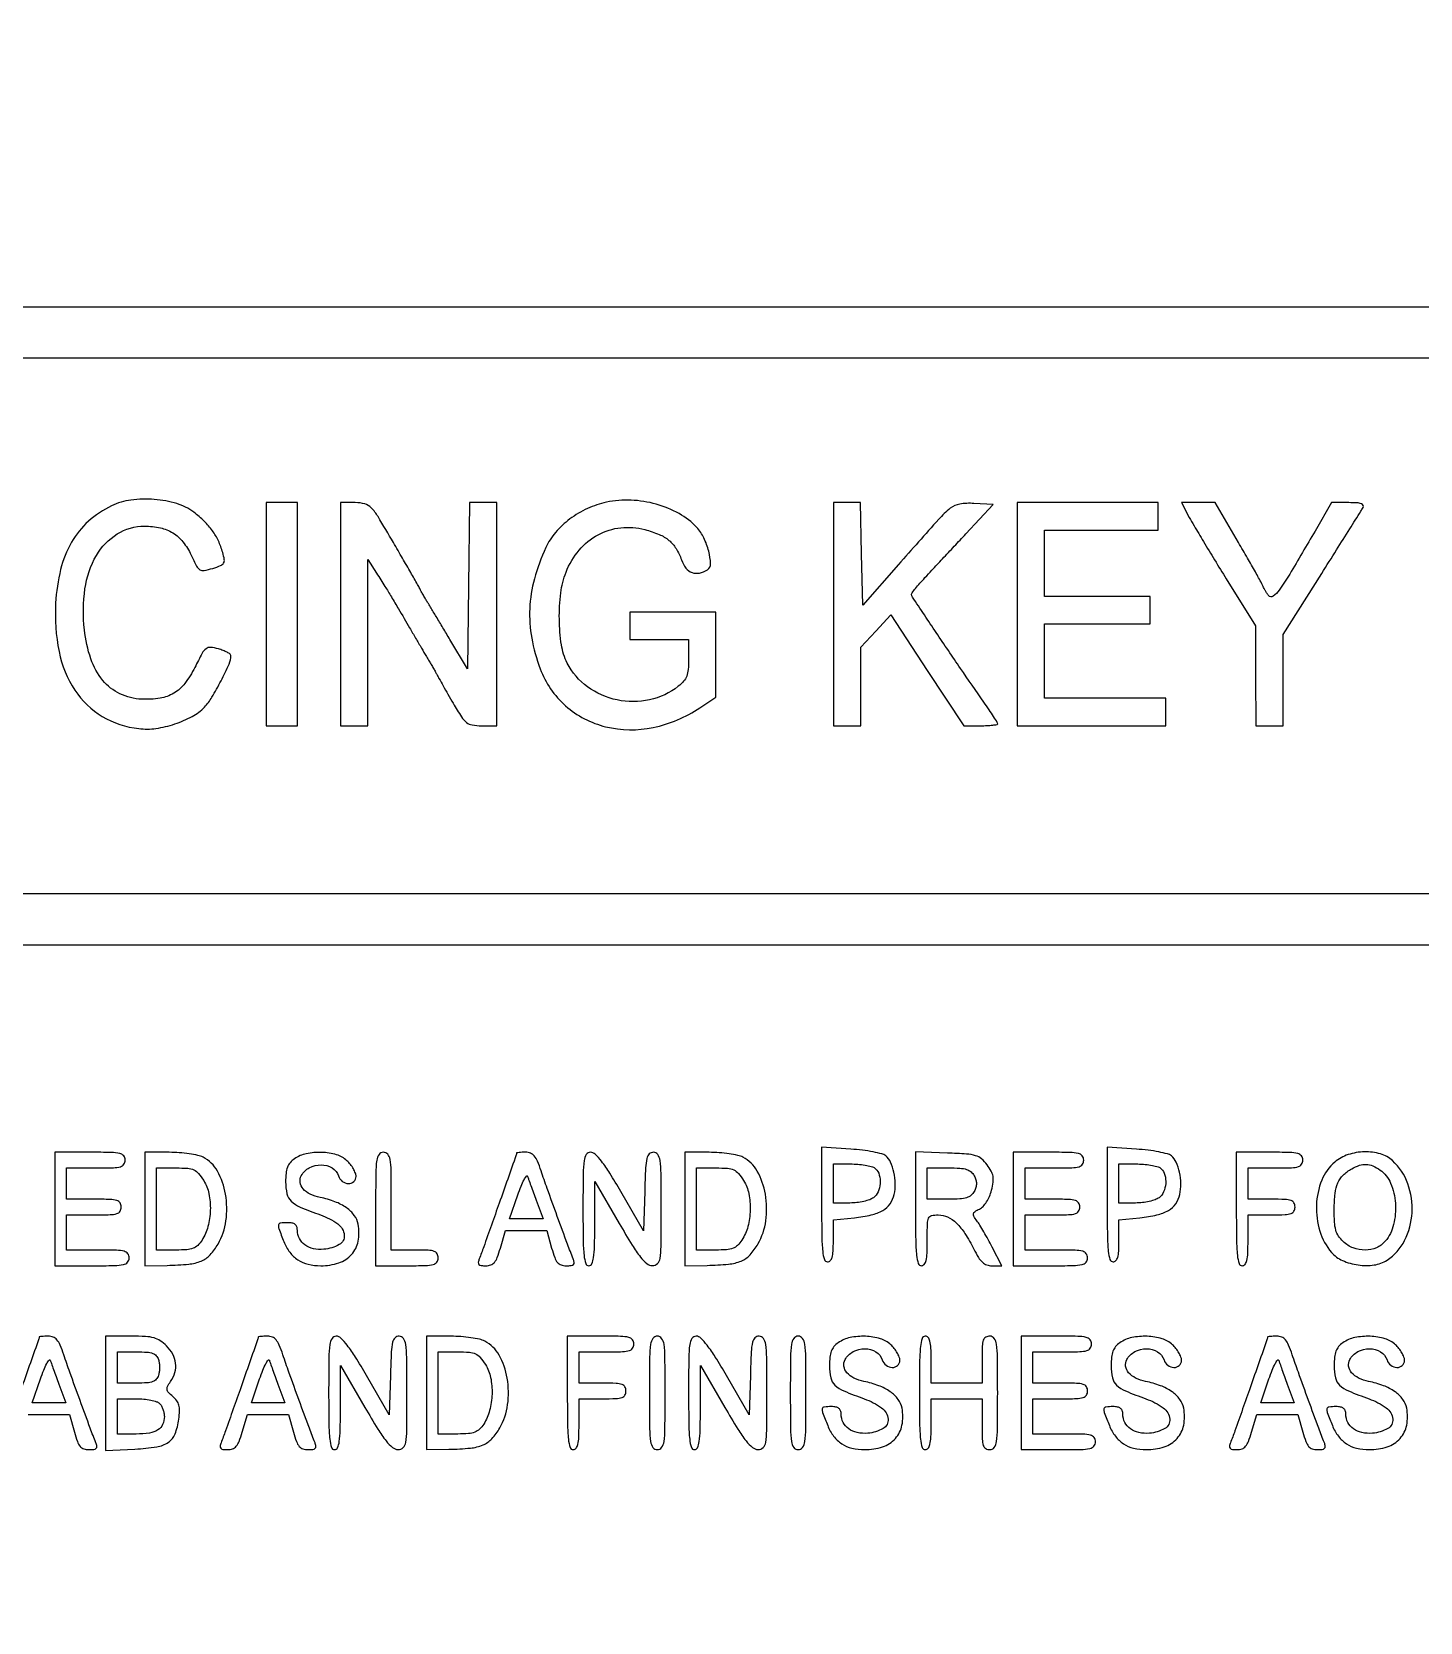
# Model space of a CAD drawing. Extents: x 0 to 1066, y 0 to 761.
# Drawn here: x 864.96 to 894.98, y 529.25 to 563.63 of the extents above; entities that cross this region are included whole.
import ezdxf

# ---------------------------------------------------------------- set-up
doc = ezdxf.new("R2010")
doc.units = 0
doc.header["$MEASUREMENT"] = 0

msp = doc.modelspace()

# ---------------------------------------------------------------- linework, layer by layer
for points in [[(183.390323, 95.266879, 0.000001), (192.989143, 95.254457, 0.000118)], [(864.884476, 533.7414), (865.329443, 533.7414), (865.774411, 533.7414), (865.881, 533.3607, 0.017944), (865.946385, 533.15579, 0.087286), (866.006612, 533.050331, 0.141822), (866.083834, 532.997952, 0.078722), (866.197146, 532.98, 0.029308), (866.302292, 532.986168, 0.166988), (866.352022, 533.010076, 0.236769), (866.366864, 533.053866, 0.061225), (866.34709, 533.12805, -0.006965), (866.224801, 533.444406, -0.001209), (866.003545, 534.04584, -0.001323), (865.783817, 534.652587, -0.005089), (865.652052, 535.03155, 0.017403), (865.573281, 535.2413, 0.074917), (865.504522, 535.355075, 0.125362), (865.424816, 535.412972, 0.094981), (865.318249, 535.4334, 0.00999), (865.242084, 535.431878, 0.016528), (865.177952, 535.427187, 0.010464), (865.126848, 535.420662, 0.371455), (865.119595, 535.41225, -0.084799), (865.113091, 535.374234, -0.000052), (864.74712, 534.335462, -0.000388)]]:
    msp.add_lwpolyline(points, format="xyb")
for points in [[(409.06215, 749.15415), (40.8618, 749.132981), (40.8618, 380.65769), (40.8618, 12.1824), (501.2973, 12.1824), (961.7328, 12.1824), (961.7328, 380.646631), (961.7328, 749.110861), (961.41555, 749.1633, 0.040886), (961.153339, 749.184871, 0.000002), (934.190609, 749.194398, 0.000089), (904.448031, 749.199508, 0.000054), (869.1804, 749.195529, -0.000029), (813.61687, 749.186499, -0.000004), (696.10453, 749.175037, -0.000004), (556.774728, 749.163736, -0.000004)], [(866.6847, 553.384208, 0.072991), (866.186078, 553.051207, 0.078806), (865.81922, 552.59659, 0.070879), (865.584429, 552.009028, 0.045622), (865.476467, 551.282202, 0.062976), (865.5495, 550.233148, 0.097775), (865.893519, 549.396762, 0.112734), (866.485156, 548.833173, 0.106491), (867.275112, 548.567507, 0.063694), (867.644959, 548.573046, 0.043963), (868.053213, 548.668662, 0.044642), (868.428215, 548.830382, 0.078338), (868.695999, 549.035111, 0.055927), (868.856279, 549.245964, 0.016453), (869.053278, 549.602048, 0.013801), (869.226015, 549.964418, 0.104686), (869.265, 550.148576, 0.244599), (869.249444, 550.178472, 0.031248), (869.185624, 550.217492, 0.030813), (869.098303, 550.256979, 0.020947), (868.994783, 550.291421, 0.044131), (868.824679, 550.324328, 0.194925), (868.7286, 550.296478, 0.102311), (868.645026, 550.197201, 0.008101), (868.485324, 549.890153, -0.046738), (868.270147, 549.544502, -0.095702), (868.033127, 549.332497, -0.096989), (867.736404, 549.225679, -0.048957), (867.337848, 549.204, -0.100783), (866.86704, 549.321403, -0.10917), (866.49497, 549.611809, -0.092087), (866.236642, 550.077001, -0.053315), (866.098649, 550.7037, -0.061909), (866.110615, 551.592812, -0.097503), (866.358285, 552.312337, -0.122509), (866.807828, 552.776215, -0.14023), (867.399904, 552.9456, -0.054226), (867.740428, 552.90856, -0.084906), (868.012741, 552.797865, -0.086338), (868.229692, 552.604588, -0.057912), (868.405166, 552.321631, 0.011525), (868.525439, 552.080368, 0.1339), (868.596823, 552.004006, 0.187705), (868.687115, 551.987411, 0.02712), (868.872257, 552.033417, 0.019799), (869.04433, 552.093778, 0.158162), (869.108319, 552.146666, 0.184589), (869.123865, 552.222844, 0.028893), (869.089559, 552.37516, 0.039496), (868.995062, 552.627552, 0.046788), (868.866199, 552.847129, 0.044138), (868.69206, 553.048733, 0.029644), (868.461225, 553.247493, 0.091547), (868.096592, 553.432264, 0.052455), (867.609991, 553.521625, 0.051781), (867.105276, 553.508164, 0.0784)], [(871.6338, 551.0421), (871.6338, 548.631), (871.9299, 548.631), (872.226, 548.631), (872.226, 550.427239), (872.226, 552.223477), (872.41635, 551.926797, -0.002201), (872.596453, 551.643351, -0.004363), (872.73632, 551.416707, -0.00349), (872.89069, 551.157543, -0.000951), (873.130897, 550.746, 0.000636), (873.260832, 550.523062, 0.000705), (873.386992, 550.307931, 0.000652), (873.495167, 550.12461, 0.003648), (873.553963, 550.0269, -0.004309), (873.598477, 549.952702, -0.003147), (873.64669, 549.869554, -0.00318), (873.691386, 549.790172, -0.007012), (873.724283, 549.728855, 0.00826), (873.765603, 549.652298, 0.001154), (873.854063, 549.495534, 0.001319), (873.959713, 549.310452, 0.001119), (874.072259, 549.115505, 0.011012), (874.251859, 548.82114, 0.083284), (874.36078, 548.700898, 0.12813), (874.48332, 548.647099, 0.039728), (874.685609, 548.631), (875.0178, 548.631), (875.0178, 551.0421), (875.0178, 553.4532), (874.723382, 553.4532), (874.428965, 553.4532), (874.406132, 551.657032), (874.3833, 549.860864), (874.00348, 550.493782, 0.000182), (873.85049, 550.748509, 0.000213), (873.704899, 550.990483, 0.000188), (873.581554, 551.195113, 0.001283), (873.520397, 551.2959, -0.004688), (873.475976, 551.370245, -0.003396), (873.42784, 551.453846, -0.00343), (873.383206, 551.533874, -0.007476), (873.350317, 551.595989, 0.011381), (873.303387, 551.682974, 0.000679), (873.155472, 551.941983, 0.001021), (872.978251, 552.249875, 0.000753), (872.780845, 552.590039, 0.004165), (872.447941, 553.150905, 0.054732), (872.301356, 553.342393, 0.135985), (872.162047, 553.425478, 0.066966), (871.955995, 553.4532), (871.6338, 553.4532)], [(877.3866, 553.46263, 0.05575), (876.975567, 553.326389, 0.052815), (876.596651, 553.100809, 0.054599), (876.285307, 552.809829, 0.070204), (876.074124, 552.4803, 0.040947), (875.829604, 551.806043, 0.055105), (875.72881, 551.164989, 0.056166), (875.771208, 550.527014, 0.044893), (875.953986, 549.86219, 0.122697), (876.504493, 549.061297, 0.121669), (877.368037, 548.609223, 0.112665), (878.39809, 548.593001, 0.09427), (879.408738, 549.016275), (879.7554, 549.245684), (879.7554, 550.165042), (879.7554, 551.0844), (878.8248, 551.0844), (877.8942, 551.0844), (877.8942, 550.7883), (877.8942, 550.4922), (878.5287, 550.4922), (879.1632, 550.4922), (879.1632, 550.07534, -0.020107), (879.154018, 549.847095, -0.069916), (879.121877, 549.70338, -0.089399), (879.056281, 549.593438, -0.047036), (878.940656, 549.483427, -0.113278), (878.319427, 549.190265, -0.105826), (877.616085, 549.187127, -0.106782), (876.978054, 549.471413, -0.117317), (876.539819, 549.986131, -0.080556), (876.41358, 550.378899, -0.03413), (876.368134, 550.932015, -0.034131), (876.399158, 551.500808, -0.062684), (876.512824, 551.949838, -0.081724), (876.795548, 552.425562, -0.094244), (877.204178, 552.758417, -0.09714), (877.695847, 552.911561, -0.09267), (878.217685, 552.871547, -0.033577), (878.526731, 552.766219, -0.07436), (878.739276, 552.637641, -0.08281), (878.890954, 552.462265, -0.050253), (879.009903, 552.214376, 0.077732), (879.106144, 552.039096, 0.13975), (879.237128, 551.942422, 0.14532), (879.395568, 551.931394, 0.086692), (879.571576, 552.004171, 0.268252), (879.638304, 552.131846, 0.051222), (879.59898, 552.401305, 0.04994), (879.493193, 552.69377, 0.075935), (879.34124, 552.916622, 0.078069), (878.958395, 553.216798, 0.059253), (878.46442, 553.42029, 0.057435), (877.919565, 553.506906, 0.06298)], [(882.2934, 551.0421), (882.2934, 548.631), (882.5895, 548.631), (882.8856, 548.631), (882.8856, 549.480276), (882.8856, 550.329552), (883.210208, 550.677549), (883.534816, 551.025546), (884.324272, 549.828273), (885.113728, 548.631), (885.480164, 548.631, 0.011057), (885.620656, 548.634107, 0.018261), (885.738959, 548.64368, 0.012623), (885.832137, 548.65705, 0.365891), (885.8466, 548.674168, 0.139779), (885.838291, 548.703308, 0.003065), (885.7592, 548.829, 0.006744), (885.663088, 548.975293, 0.004476), (885.549068, 549.140637, -0.002985), (885.042985, 549.869861, -0.002558), (884.518721, 550.643455, -0.000357), (884.003814, 551.412862, -0.148338), (883.9854, 551.473564, -0.164711), (883.995741, 551.504104, -0.006382), (884.070328, 551.599076, -0.010785), (884.163736, 551.709956, -0.007339), (884.274515, 551.832179, -0.000213), (884.424989, 551.993241, -0.000065), (884.653263, 552.237304, -0.000065), (884.909163, 552.510763, -0.000071), (885.157878, 552.7764), (885.752127, 553.4109), (885.334119, 553.436469, 0.053825), (885.026249, 553.422158, 0.13245), (884.821001, 553.331147, 0.040168), (884.571646, 553.093661, 0.001461), (883.700495, 552.113444), (882.9279, 551.238988), (882.904294, 552.346094), (882.880689, 553.4532), (882.587044, 553.4532), (882.2934, 553.4532)], [(889.990497, 553.13595, 0.009861), (890.093199, 552.954231, 0.001691), (890.29619, 552.613677, 0.001842), (890.537396, 552.215437, 0.001643), (890.790838, 551.8035), (891.420044, 550.7883), (891.425122, 549.70965), (891.4302, 548.631), (891.7263, 548.631), (892.0224, 548.631), (892.0224, 549.615614), (892.0224, 550.600229), (892.853759, 551.920964, 0.000234), (893.176824, 552.434734, 0.000348), (893.459099, 552.884798, 0.000148), (893.700313, 553.270241, 0.007269), (893.747052, 553.34745, 0.24163), (893.749715, 553.395261, 0.208495), (893.71225, 553.429549, 0.069017), (893.615525, 553.448377, 0.01361), (893.43838, 553.4532), (893.067775, 553.4532), (892.709788, 552.83985, -0.00177), (892.161331, 551.907757, -0.021683), (891.935298, 551.56182, -0.081115), (891.802577, 551.428725, -0.401251), (891.70736, 551.441972, -0.018473), (891.672341, 551.489756, -0.014222), (891.637609, 551.544294, -0.014444), (891.608037, 551.597195, -0.032963), (891.589609, 551.639025, 0.039685), (891.561292, 551.701035, 0.001133), (891.418995, 551.955448, 0.002293), (891.249401, 552.253846, 0.001575), (891.054445, 552.590775), (890.551789, 553.4532), (890.185575, 553.4532), (889.819361, 553.4532)], [(882.0396, 538.278626, 0.003177), (882.043921, 537.598644, 0.022367), (882.062918, 537.268254, 0.048715), (882.09878, 537.090902, 0.329705), (882.1665, 537.0408, 0.208378), (882.226843, 537.06709, 0.11961), (882.266331, 537.137527, 0.055661), (882.287706, 537.268599, 0.012613), (882.2934, 537.494264), (882.2934, 537.947728), (882.74835, 537.994683, 0.029754), (883.114121, 538.054588, 0.076952), (883.362188, 538.152357, 0.106873), (883.520228, 538.297232, 0.100256), (883.608812, 538.49772, 0.058942), (883.631783, 538.730286, 0.048856), (883.60274, 538.977541, 0.051542), (883.531441, 539.194471, 0.114883), (883.426997, 539.332057, 0.111025), (883.343535, 539.374619, 0.015594), (883.153566, 539.41695, 0.017167), (882.921929, 539.452844, 0.01383), (882.671035, 539.475928), (882.0396, 539.516451)], [(888.2154, 538.278626, 0.003177), (888.219721, 537.598644, 0.022367), (888.238718, 537.268254, 0.048715), (888.27458, 537.090902, 0.329705), (888.3423, 537.0408, 0.208378), (888.402643, 537.06709, 0.11961), (888.442131, 537.137527, 0.055661), (888.463506, 537.268599, 0.012613), (888.4692, 537.494264), (888.4692, 537.947728), (888.92415, 537.994683, 0.029754), (889.289921, 538.054588, 0.076952), (889.537988, 538.152357, 0.106873), (889.696028, 538.297232, 0.100256), (889.784612, 538.49772, 0.058942), (889.807583, 538.730286, 0.048856), (889.77854, 538.977541, 0.051542), (889.707241, 539.194471, 0.114883), (889.602797, 539.332057, 0.111025), (889.519335, 539.374619, 0.015594), (889.329366, 539.41695, 0.017167), (889.097729, 539.452844, 0.01383), (888.846835, 539.475928), (888.2154, 539.516451)], [(865.458, 538.1829), (865.458, 536.9562), (866.2617, 536.9562, 0.004147), (866.752409, 536.96027, 0.047763), (866.943788, 536.981803, 0.16431), (867.031194, 537.033393, 0.179874), (867.0654, 537.1254, 0.157888), (867.03586, 537.216616, 0.176663), (866.95965, 537.268163, 0.055952), (866.794778, 537.290253, 0.005351), (866.3886, 537.2946), (865.7118, 537.2946), (865.7118, 537.6753), (865.7118, 538.056), (866.304, 538.056, 0.006583), (866.653892, 538.060607, 0.063075), (866.801025, 538.083193, 0.183695), (866.86987, 538.134626, 0.142406), (866.8962, 538.2252, 0.142406), (866.86987, 538.315774, 0.183695), (866.801025, 538.367207, 0.063075), (866.653892, 538.389793, 0.006583), (866.304, 538.3944), (865.7118, 538.3944), (865.7118, 538.7328), (865.7118, 539.0712), (866.3463, 539.0712, 0.005909), (866.724326, 539.075667, 0.059311), (866.880338, 539.09799, 0.180365), (866.952856, 539.149488, 0.150217), (866.9808, 539.2404, 0.17273), (866.948127, 539.332157, 0.168559), (866.864475, 539.38375, 0.050222), (866.681922, 539.405449, 0.004487), (866.2194, 539.4096), (865.458, 539.4096)], [(867.4038, 538.1829), (867.4038, 536.9562), (867.89025, 536.964633, 0.018847), (868.35322, 536.990133, 0.076273), (868.626629, 537.058481, 0.107083), (868.817818, 537.192269, 0.057946), (868.988022, 537.425164, 0.09461), (869.159013, 537.929818, 0.077415), (869.149601, 538.500431, 0.083451), (868.973967, 539.000865, 0.148656), (868.663784, 539.302603, 0.065462), (868.55144, 539.343066, 0.01784), (868.365459, 539.376774, 0.017725), (868.149831, 539.400191, 0.017594), (867.93255, 539.408353), (867.4038, 539.4096)], [(870.63975, 539.267944, 0.064007), (870.546952, 539.183732, 0.085808), (870.489151, 539.086165, 0.066535), (870.458634, 538.956274, 0.024477), (870.4494, 538.767758, 0.055339), (870.478037, 538.509812, 0.149321), (870.568273, 538.351324, 0.090969), (870.762044, 538.225662, 0.013145), (871.203497, 538.055657, -0.070637), (871.577995, 537.859569, -0.215768), (871.717751, 537.616824, -0.299828), (871.609996, 537.412464, -0.104684), (871.276204, 537.31127, -0.073735), (871.049738, 537.325205, -0.104161), (870.865447, 537.406673, -0.119079), (870.746123, 537.545512, -0.118782), (870.7032, 537.723643, 0.082235), (870.690746, 537.798852, 0.147435), (870.654633, 537.849334, 0.119852), (870.590424, 537.877894, 0.045016), (870.4917, 537.8868, 0.028442), (870.337293, 537.87801, 0.327023), (870.295192, 537.839113, 0.139119), (870.301829, 537.759942, 0.005125), (870.411689, 537.477001, 0.065244), (870.540477, 537.247252, 0.088006), (870.713842, 537.084438, 0.085852), (870.93614, 536.988565, 0.059042), (871.209273, 536.9562, 0.079385), (871.598477, 537.018386, 0.130563), (871.876288, 537.199024, 0.137881), (872.018428, 537.485502, 0.093265), (872.018628, 537.852247, 0.114024), (871.935095, 538.043128, 0.079467), (871.76607, 538.207886, 0.063948), (871.516722, 538.3397, 0.038754), (871.195566, 538.432434, -0.060203), (870.978887, 538.505177, -0.103319), (870.827806, 538.620045, -0.141227), (870.763442, 538.758835, -0.162669), (870.787878, 538.902146, -0.149104), (870.961637, 539.075203, -0.123853), (871.216031, 539.137698, -0.133716), (871.455353, 539.0711, -0.183571), (871.592873, 538.897672, 0.153609), (871.674787, 538.781012, 0.157876), (871.807816, 538.733861, 0.194842), (871.923796, 538.777172, 0.210147), (871.9722, 538.887253, 0.093821), (871.958533, 538.959446, 0.037607), (871.914683, 539.05037, 0.035541), (871.851323, 539.143863, 0.037508), (871.776397, 539.225653, 0.118482), (871.55067, 539.354394, 0.061394), (871.228323, 539.406356, 0.060569), (870.896156, 539.378454, 0.10142)], [(872.3952, 538.1829), (872.3952, 536.9562), (873.072, 536.9562, 0.005351), (873.478178, 536.960547, 0.055952), (873.64305, 536.982638, 0.176663), (873.71926, 537.034184, 0.157888), (873.7488, 537.1254, 0.12648), (873.725732, 537.215132, 0.188641), (873.6642, 537.2664, 0.072107), (873.534898, 537.289633, 0.008455), (873.2412, 537.2946), (872.7336, 537.2946), (872.7336, 538.3521, 0.002827), (872.729869, 539.012059, 0.036854), (872.709066, 539.256262, 0.138781), (872.657806, 539.366732, 0.218517), (872.5644, 539.4096, 0.240299), (872.470078, 539.361491, 0.123223), (872.419267, 539.235113, 0.031956), (872.398789, 538.955762, 0.002322)], [(875.440795, 539.38845, -0.084799), (875.434291, 539.350434, -0.000052), (875.06832, 538.311662, -0.000388), (874.732776, 537.361928, -0.009822), (874.635775, 537.10425, 0.060048), (874.616183, 537.030519, 0.230938), (874.630432, 536.986662, 0.170663), (874.678525, 536.962554, 0.031659), (874.778779, 536.9562, 0.086283), (874.886894, 536.974997, 0.134827), (874.963723, 537.028959, 0.082591), (875.025796, 537.13597, 0.018432), (875.093268, 537.3369), (875.205676, 537.7176), (875.650643, 537.7176), (876.095611, 537.7176), (876.2022, 537.3369, 0.017944), (876.267585, 537.13199, 0.087286), (876.327812, 537.026531, 0.141822), (876.405034, 536.974152, 0.078722), (876.518346, 536.9562, 0.029308), (876.623492, 536.962368, 0.166988), (876.673222, 536.986276, 0.236769), (876.688064, 537.030066, 0.061225), (876.66829, 537.10425, -0.006965), (876.546001, 537.420606, -0.001209), (876.324745, 538.02204, -0.001323), (876.105017, 538.628787, -0.005089), (875.973252, 539.00775, 0.017403), (875.894481, 539.2175, 0.074917), (875.825722, 539.331275, 0.125362), (875.746016, 539.389172, 0.094981), (875.639449, 539.4096, 0.00999), (875.563284, 539.408078, 0.016528), (875.499152, 539.403387, 0.010464), (875.448048, 539.396862, 0.371455)], [(876.879, 538.1829, 0.003213), (876.883328, 537.509379, 0.022561), (876.902338, 537.1818, 0.049302), (876.938253, 537.006077, 0.328801), (877.0059, 536.9562, 0.295501), (877.071272, 536.998531, 0.070336), (877.109006, 537.129231, 0.029944), (877.12904, 537.376794, 0.004715), (877.134637, 537.86565), (877.136474, 538.7751), (877.663387, 537.868957, 0.006242), (877.942761, 537.402024, 0.029041), (878.122482, 537.144737, 0.052989), (878.259726, 537.004238, 0.170079), (878.38065, 536.959507, 0.199339), (878.488931, 537.002273, 0.163117), (878.546625, 537.113706, 0.036571), (878.567704, 537.372581, 0.002034), (878.571, 538.1829, 0.002367), (878.567369, 538.950072, 0.031318), (878.546984, 539.232383, 0.117824), (878.497177, 539.361077, 0.246563), (878.40476, 539.4096, 0.195513), (878.313955, 539.372682, 0.145553), (878.260652, 539.277256, 0.043894), (878.233139, 539.070993, 0.004128), (878.21441, 538.559718), (878.1903, 537.709836), (877.697117, 538.559718, 0.007787), (877.457038, 538.958983, 0.025041), (877.280201, 539.21361, 0.035073), (877.142347, 539.368518, 0.195814), (877.041467, 539.4096, 0.254619), (876.951461, 539.360588, 0.110911), (876.902951, 539.228758, 0.030502), (876.882687, 538.942586, 0.002427)], [(879.0786, 538.1829), (879.0786, 536.9562), (879.56505, 536.964633, 0.018847), (880.02802, 536.990133, 0.076273), (880.301429, 537.058481, 0.107083), (880.492618, 537.192269, 0.057946), (880.662822, 537.425164, 0.09461), (880.833813, 537.929818, 0.077415), (880.824401, 538.500431, 0.083451), (880.648767, 539.000865, 0.148656), (880.338584, 539.302603, 0.065462), (880.22624, 539.343066, 0.01784), (880.040259, 539.376774, 0.017725), (879.824631, 539.400191, 0.017594), (879.60735, 539.408353), (879.0786, 539.4096)], [(883.20708, 539.05428, -0.13151), (883.286234, 538.917269, -0.084316), (883.3036, 538.733315, -0.084006), (883.259213, 538.553281, -0.128741), (883.16055, 538.427567, -0.079472), (883.079195, 538.384101, -0.027293), (882.950372, 538.347404, -0.026323), (882.801463, 538.321796, -0.027554), (882.65295, 538.312491), (882.2934, 538.3098), (882.2934, 538.7328), (882.2934, 539.1558), (882.69948, 539.1558, -0.022886), (882.862385, 539.14834, -0.026473), (883.016096, 539.125978, -0.026952), (883.142295, 539.093581, -0.120635)], [(884.07, 538.186321, 0.003202), (884.074326, 537.510813, 0.022501), (884.093332, 537.18237, 0.049121), (884.12923, 537.006147, 0.329081), (884.1969, 536.9562, 0.232029), (884.258637, 536.98648, 0.108427), (884.297769, 537.069, 0.047315), (884.318501, 537.224857, 0.00942), (884.3238, 537.5061, -0.00595), (884.328107, 537.868065, -0.096871), (884.354144, 537.986198, -0.238613), (884.41881, 538.039815, -0.056005), (884.562853, 538.056, -0.111153), (884.764305, 538.010656, -0.081177), (884.95362, 537.879801, -0.058854), (885.13931, 537.653171, -0.025924), (885.331172, 537.31575, 0.021841), (885.430916, 537.136953, 0.069009), (885.51807, 537.031427, 0.100305), (885.610578, 536.975632, 0.085906), (885.722845, 536.9562), (885.93405, 536.9562), (885.727873, 537.35805, 0.006834), (885.639806, 537.524072, 0.006481), (885.545698, 537.690612, 0.006451), (885.458651, 537.83576, 0.022591), (885.397227, 537.925875, -0.02569), (885.330648, 538.024864, -0.192002), (885.321729, 538.079664, -0.198014), (885.353063, 538.12459, -0.027525), (885.453928, 538.181775, 0.089041), (885.531881, 538.239614, 0.046566), (885.606398, 538.335276, 0.042448), (885.669634, 538.455602, 0.038847), (885.713864, 538.588463, 0.026721), (885.747834, 538.764822, 0.076578), (885.745842, 538.889241, 0.082928), (885.706816, 539.001584, 0.035157), (885.620472, 539.136262, 0.057331), (885.497902, 539.26654, 0.10358), (885.369517, 539.335832, 0.055706), (885.174385, 539.370774, 0.007564), (884.759158, 539.391871), (884.07, 539.416443)], [(886.185, 538.1829), (886.185, 536.9562), (886.9887, 536.9562, 0.004147), (887.479409, 536.96027, 0.047763), (887.670788, 536.981803, 0.16431), (887.758194, 537.033393, 0.179874), (887.7924, 537.1254, 0.157888), (887.76286, 537.216616, 0.176663), (887.68665, 537.268163, 0.055952), (887.521778, 537.290253, 0.005351), (887.1156, 537.2946), (886.4388, 537.2946), (886.4388, 537.6753), (886.4388, 538.056), (887.031, 538.056, 0.006583), (887.380892, 538.060607, 0.063075), (887.528025, 538.083193, 0.183695), (887.59687, 538.134626, 0.142406), (887.6232, 538.2252, 0.142406), (887.59687, 538.315774, 0.183695), (887.528025, 538.367207, 0.063075), (887.380892, 538.389793, 0.006583), (887.031, 538.3944), (886.4388, 538.3944), (886.4388, 538.7328), (886.4388, 539.0712), (887.0733, 539.0712, 0.005909), (887.451326, 539.075667, 0.059311), (887.607338, 539.09799, 0.180365), (887.679856, 539.149488, 0.150217), (887.7078, 539.2404, 0.17273), (887.675127, 539.332157, 0.168559), (887.591475, 539.38375, 0.050222), (887.408922, 539.405449, 0.004487), (886.9464, 539.4096), (886.185, 539.4096)], [(889.38288, 539.05428, -0.13151), (889.462034, 538.917269, -0.084316), (889.4794, 538.733315, -0.084006), (889.435013, 538.553281, -0.128741), (889.33635, 538.427567, -0.079472), (889.254995, 538.384101, -0.027293), (889.126172, 538.347404, -0.026323), (888.977263, 538.321796, -0.027554), (888.82875, 538.312491), (888.4692, 538.3098), (888.4692, 538.7328), (888.4692, 539.1558), (888.87528, 539.1558, -0.022886), (889.038185, 539.14834, -0.026473), (889.191896, 539.125978, -0.026952), (889.318095, 539.093581, -0.120635)], [(891.0072, 538.1829, 0.003213), (891.011528, 537.509379, 0.022561), (891.030538, 537.1818, 0.049302), (891.066453, 537.006077, 0.328801), (891.1341, 536.9562, 0.232029), (891.195837, 536.98648, 0.108427), (891.234969, 537.069, 0.047315), (891.255701, 537.224857, 0.00942), (891.261, 537.5061), (891.261, 538.056), (891.7686, 538.056, 0.008455), (892.062298, 538.060967, 0.072107), (892.1916, 538.0842, 0.188641), (892.253132, 538.135468, 0.12648), (892.2762, 538.2252, 0.12648), (892.253132, 538.314932, 0.188641), (892.1916, 538.3662, 0.072107), (892.062298, 538.389433, 0.008455), (891.7686, 538.3944), (891.261, 538.3944), (891.261, 538.7328), (891.261, 539.0712), (891.8532, 539.0712, 0.006583), (892.203092, 539.075807, 0.063075), (892.350225, 539.098393, 0.183695), (892.41907, 539.149826, 0.142406), (892.4454, 539.2404, 0.165398), (892.414283, 539.331895, 0.1727), (892.334363, 539.383474, 0.052938), (892.160645, 539.405357, 0.004884), (891.7263, 539.4096), (891.0072, 539.4096)], [(893.137003, 539.197573, 0.123885), (892.853812, 538.804877, 0.085485), (892.740237, 538.265957, 0.082885), (892.812708, 537.703936, 0.104562), (893.064439, 537.245326, 0.111799), (893.302409, 537.068975, 0.06908), (893.638808, 536.973281, 0.069045), (893.988765, 536.972815, 0.111332), (894.266682, 537.076881, 0.131426), (894.647439, 537.50286, 0.103697), (894.807854, 538.102511, 0.101152), (894.71519, 538.728853, 0.118621), (894.384571, 539.228419, 0.118666), (894.124835, 539.375001, 0.075716), (893.779156, 539.418938, 0.073305), (893.424141, 539.357607, 0.095814)], [(894.116097, 539.025839, -0.143223), (894.343798, 538.741523, -0.079931), (894.44626, 538.306353, -0.077332), (894.408065, 537.845218, -0.11509), (894.226796, 537.48495, -0.119537), (894.038384, 537.345395, -0.098447), (893.792727, 537.294752, -0.09388), (893.536277, 537.341462, -0.097006), (893.318003, 537.478547, -0.056872), (893.217083, 537.59764, -0.080028), (893.159187, 537.723996, -0.054705), (893.131363, 537.895724, -0.014142), (893.124891, 538.176497, -0.025001), (893.143955, 538.521355, -0.075567), (893.203382, 538.748338, -0.098225), (893.316837, 538.913205, -0.062967), (893.5029, 539.053619, -0.051006), (893.667666, 539.126958, -0.090781), (893.814314, 539.146995, -0.090761), (893.958571, 539.113781, -0.050966)], [(868.678753, 538.79625, -0.090931), (868.791074, 538.514531, -0.056823), (868.821135, 538.159609, -0.056208), (868.770225, 537.801788, -0.081785), (868.64143, 537.510909, -0.053857), (868.548167, 537.397366, -0.102503), (868.449165, 537.333735, -0.073821), (868.311488, 537.303009, -0.018052), (868.07865, 537.2946), (867.6576, 537.2946), (867.6576, 538.1829), (867.6576, 539.0712), (868.081843, 539.0712, -0.017821), (868.331818, 539.062288, -0.090339), (868.466317, 539.027735, -0.111314), (868.566076, 538.951366, -0.033754)], [(875.866955, 538.37325), (876.016744, 537.9714), (875.654438, 537.9714), (875.292132, 537.9714), (875.469943, 538.485818, -0.011999), (875.540693, 538.675624, -0.026422), (875.605717, 538.816059, -0.047278), (875.656034, 538.892701, -0.601846), (875.68246, 538.887668, 0.009837), (875.704296, 538.821495, 0.001488), (875.750971, 538.690123, 0.001668), (875.807062, 538.535356, 0.001442)], [(880.353553, 538.79625, -0.090931), (880.465874, 538.514531, -0.056823), (880.495935, 538.159609, -0.056208), (880.445025, 537.801788, -0.081785), (880.31623, 537.510909, -0.053857), (880.222967, 537.397366, -0.102503), (880.123965, 537.333735, -0.073821), (879.986288, 537.303009, -0.018052), (879.75345, 537.2946), (879.3324, 537.2946), (879.3324, 538.1829), (879.3324, 539.0712), (879.756643, 539.0712, -0.017821), (880.006618, 539.062288, -0.090339), (880.141117, 539.027735, -0.111314), (880.240876, 538.951366, -0.033754)], [(885.339, 538.902, -0.049536), (885.375162, 538.814626, -0.073486), (885.387253, 538.7328, -0.073486), (885.375162, 538.650974, -0.049536), (885.339, 538.5636, -0.09537), (885.270105, 538.478675, -0.100861), (885.175866, 538.427433, -0.059921), (885.030832, 538.401448, -0.014397), (884.786123, 538.3944), (884.3238, 538.3944), (884.3238, 538.7328), (884.3238, 539.0712), (884.786123, 539.0712, -0.014397), (885.030832, 539.064152, -0.059921), (885.175866, 539.038167, -0.100861), (885.270105, 538.986925, -0.09537)], [(866.5578, 534.197453), (866.5578, 532.961506), (867.190849, 532.993474, 0.024309), (867.661774, 533.040279, 0.112633), (867.914926, 533.139048, 0.153372), (868.058742, 533.320535, 0.058166), (868.13948, 533.637348, 0.023573), (868.155221, 533.819507, 0.073694), (868.14199, 533.941463, 0.094912), (868.096636, 534.036702, 0.057312), (868.011325, 534.128608, -0.027153), (867.916613, 534.219059, -0.149392), (867.885777, 534.281688, -0.161279), (867.896437, 534.34822, -0.033096), (867.958933, 534.451345, 0.080592), (868.053289, 534.646587, 0.100315), (868.071243, 534.846937, 0.097349), (868.009581, 535.043023, 0.071783), (867.872945, 535.225745, 0.050512), (867.738795, 535.335221, 0.079484), (867.603603, 535.396387, 0.053942), (867.42111, 535.425552, 0.012674), (867.111545, 535.4334), (866.5578, 535.4334)], [(869.857195, 535.41225, -0.084799), (869.850691, 535.374234, -0.000052), (869.48472, 534.335462, -0.000388), (869.149176, 533.385728, -0.009822), (869.052175, 533.12805, 0.060048), (869.032583, 533.054319, 0.230938), (869.046832, 533.010462, 0.170663), (869.094925, 532.986354, 0.031659), (869.195179, 532.98, 0.086283), (869.303294, 532.998797, 0.134827), (869.380123, 533.052759, 0.082591), (869.442196, 533.15977, 0.018432), (869.509668, 533.3607), (869.622076, 533.7414), (870.067043, 533.7414), (870.512011, 533.7414), (870.6186, 533.3607, 0.017944), (870.683985, 533.15579, 0.087286), (870.744212, 533.050331, 0.141822), (870.821434, 532.997952, 0.078722), (870.934746, 532.98, 0.029308), (871.039892, 532.986168, 0.166988), (871.089622, 533.010076, 0.236769), (871.104464, 533.053866, 0.061225), (871.08469, 533.12805, -0.006965), (870.962401, 533.444406, -0.001209), (870.741145, 534.04584, -0.001323), (870.521417, 534.652587, -0.005089), (870.389652, 535.03155, 0.017403), (870.310881, 535.2413, 0.074917), (870.242122, 535.355075, 0.125362), (870.162416, 535.412972, 0.094981), (870.055849, 535.4334, 0.00999), (869.979684, 535.431878, 0.016528), (869.915552, 535.427187, 0.010464), (869.864448, 535.420662, 0.371455)], [(871.38, 534.2067, 0.003213), (871.384328, 533.533179, 0.022561), (871.403338, 533.2056, 0.049302), (871.439253, 533.029877, 0.328801), (871.5069, 532.98, 0.295501), (871.572272, 533.022331, 0.070336), (871.610006, 533.153031, 0.029944), (871.63004, 533.400594, 0.004715), (871.635637, 533.88945), (871.637474, 534.7989), (872.164387, 533.892757, 0.006242), (872.443761, 533.425824, 0.029041), (872.623482, 533.168537, 0.052989), (872.760726, 533.028038, 0.170079), (872.88165, 532.983307, 0.199339), (872.989931, 533.026073, 0.163117), (873.047625, 533.137506, 0.036571), (873.068704, 533.396381, 0.002034), (873.072, 534.2067, 0.002367), (873.068369, 534.973872, 0.031318), (873.047984, 535.256183, 0.117824), (872.998177, 535.384877, 0.246563), (872.90576, 535.4334, 0.195513), (872.814955, 535.396482, 0.145553), (872.761652, 535.301056, 0.043894), (872.734139, 535.094793, 0.004128), (872.71541, 534.583518), (872.6913, 533.733636), (872.198117, 534.583518, 0.007787), (871.958038, 534.982783, 0.025041), (871.781201, 535.23741, 0.035073), (871.643347, 535.392318, 0.195814), (871.542467, 535.4334, 0.254619), (871.452461, 535.384388, 0.110911), (871.403951, 535.252558, 0.030502), (871.383687, 534.966386, 0.002427)], [(873.495, 534.2067), (873.495, 532.98), (873.98145, 532.988433, 0.018847), (874.44442, 533.013933, 0.076273), (874.717829, 533.082281, 0.107083), (874.909018, 533.216069, 0.057946), (875.079222, 533.448964, 0.09461), (875.250213, 533.953618, 0.077415), (875.240801, 534.524231, 0.083451), (875.065167, 535.024665, 0.148656), (874.754984, 535.326403, 0.065462), (874.64264, 535.366866, 0.01784), (874.456659, 535.400574, 0.017725), (874.241031, 535.423991, 0.017594), (874.02375, 535.432153), (873.495, 535.4334)], [(876.5406, 534.2067, 0.003213), (876.544928, 533.533179, 0.022561), (876.563938, 533.2056, 0.049302), (876.599853, 533.029877, 0.328801), (876.6675, 532.98, 0.232029), (876.729237, 533.01028, 0.108427), (876.768369, 533.0928, 0.047315), (876.789101, 533.248657, 0.00942), (876.7944, 533.5299), (876.7944, 534.0798), (877.302, 534.0798, 0.008455), (877.595698, 534.084767, 0.072107), (877.725, 534.108, 0.188641), (877.786532, 534.159268, 0.12648), (877.8096, 534.249, 0.12648), (877.786532, 534.338732, 0.188641), (877.725, 534.39, 0.072107), (877.595698, 534.413233, 0.008455), (877.302, 534.4182), (876.7944, 534.4182), (876.7944, 534.7566), (876.7944, 535.095), (877.3866, 535.095, 0.006583), (877.736492, 535.099607, 0.063075), (877.883625, 535.122193, 0.183695), (877.95247, 535.173626, 0.142406), (877.9788, 535.2642, 0.165398), (877.947683, 535.355695, 0.1727), (877.867763, 535.407274, 0.052938), (877.694045, 535.429157, 0.004884), (877.2597, 535.4334), (876.5406, 535.4334)], [(878.3172, 534.2067, 0.002322), (878.320789, 533.433838, 0.031956), (878.341267, 533.154487, 0.123223), (878.392078, 533.028109, 0.240299), (878.4864, 532.98, 0.240299), (878.580722, 533.028109, 0.123223), (878.631533, 533.154487, 0.031956), (878.652011, 533.433838, 0.002322), (878.6556, 534.2067, 0.002322), (878.652011, 534.979562, 0.031956), (878.631533, 535.258912, 0.123223), (878.580722, 535.385291, 0.240299), (878.4864, 535.4334, 0.240299), (878.392078, 535.385291, 0.123223), (878.341267, 535.258912, 0.031956), (878.320789, 534.979562, 0.002322)], [(879.1632, 534.2067, 0.003213), (879.167528, 533.533179, 0.022561), (879.186538, 533.2056, 0.049302), (879.222453, 533.029877, 0.328801), (879.2901, 532.98, 0.295501), (879.355472, 533.022331, 0.070336), (879.393206, 533.153031, 0.029944), (879.41324, 533.400594, 0.004715), (879.418837, 533.88945), (879.420674, 534.7989), (879.947587, 533.892757, 0.006242), (880.226961, 533.425824, 0.029041), (880.406682, 533.168537, 0.052989), (880.543926, 533.028038, 0.170079), (880.66485, 532.983307, 0.199339), (880.773131, 533.026073, 0.163117), (880.830825, 533.137506, 0.036571), (880.851904, 533.396381, 0.002034), (880.8552, 534.2067, 0.002367), (880.851569, 534.973872, 0.031318), (880.831184, 535.256183, 0.117824), (880.781377, 535.384877, 0.246563), (880.68896, 535.4334, 0.195513), (880.598155, 535.396482, 0.145553), (880.544852, 535.301056, 0.043894), (880.517339, 535.094793, 0.004128), (880.49861, 534.583518), (880.4745, 533.733636), (879.981317, 534.583518, 0.007787), (879.741238, 534.982783, 0.025041), (879.564401, 535.23741, 0.035073), (879.426547, 535.392318, 0.195814), (879.325667, 535.4334, 0.254619), (879.235661, 535.384388, 0.110911), (879.187151, 535.252558, 0.030502), (879.166887, 534.966386, 0.002427)], [(881.3628, 534.2067, 0.002322), (881.366389, 533.433838, 0.031956), (881.386867, 533.154487, 0.123223), (881.437678, 533.028109, 0.240299), (881.532, 532.98, 0.240299), (881.626322, 533.028109, 0.123223), (881.677133, 533.154487, 0.031956), (881.697611, 533.433838, 0.002322), (881.7012, 534.2067, 0.002322), (881.697611, 534.979562, 0.031956), (881.677133, 535.258912, 0.123223), (881.626322, 535.385291, 0.240299), (881.532, 535.4334, 0.240299), (881.437678, 535.385291, 0.123223), (881.386867, 535.258912, 0.031956), (881.366389, 534.979562, 0.002322)], [(882.39915, 535.291744, 0.064007), (882.306352, 535.207532, 0.085808), (882.248551, 535.109965, 0.066535), (882.218034, 534.980074, 0.024477), (882.2088, 534.791558, 0.055339), (882.237437, 534.533612, 0.149321), (882.327673, 534.375124, 0.090969), (882.521444, 534.249462, 0.013145), (882.962897, 534.079457, -0.070637), (883.337395, 533.883369, -0.215768), (883.477151, 533.640624, -0.299828), (883.369396, 533.436264, -0.104684), (883.035604, 533.33507, -0.073735), (882.809138, 533.349005, -0.104161), (882.624847, 533.430473, -0.119079), (882.505523, 533.569312, -0.118782), (882.4626, 533.747443, 0.082235), (882.450146, 533.822652, 0.147435), (882.414033, 533.873134, 0.119852), (882.349824, 533.901694, 0.045016), (882.2511, 533.9106, 0.028442), (882.096693, 533.90181, 0.327023), (882.054592, 533.862913, 0.139119), (882.061229, 533.783742, 0.005125), (882.171089, 533.500801, 0.065244), (882.299877, 533.271052, 0.088006), (882.473242, 533.108238, 0.085852), (882.69554, 533.012365, 0.059042), (882.968673, 532.98, 0.079385), (883.357877, 533.042186, 0.130563), (883.635688, 533.222824, 0.137881), (883.777828, 533.509302, 0.093265), (883.778028, 533.876047, 0.114024), (883.694495, 534.066928, 0.079467), (883.52547, 534.231686, 0.063948), (883.276122, 534.3635, 0.038754), (882.954966, 534.456234, -0.060203), (882.738287, 534.528977, -0.103319), (882.587206, 534.643845, -0.141227), (882.522842, 534.782635, -0.162669), (882.547278, 534.925946, -0.149104), (882.721037, 535.099003, -0.123853), (882.975431, 535.161498, -0.133716), (883.214753, 535.0949, -0.183571), (883.352273, 534.921472, 0.153609), (883.434187, 534.804812, 0.157876), (883.567216, 534.757661, 0.194842), (883.683196, 534.800972, 0.210147), (883.7316, 534.911053, 0.093821), (883.717933, 534.983246, 0.037607), (883.674083, 535.07417, 0.035541), (883.610723, 535.167663, 0.037508), (883.535797, 535.249453, 0.118482), (883.31007, 535.378194, 0.061394), (882.987723, 535.430156, 0.060569), (882.655556, 535.402254, 0.10142)], [(884.1546, 534.2067, 0.003213), (884.158928, 533.533179, 0.022561), (884.177938, 533.2056, 0.049302), (884.213853, 533.029877, 0.328801), (884.2815, 532.98, 0.232029), (884.343237, 533.01028, 0.108427), (884.382369, 533.0928, 0.047315), (884.403101, 533.248657, 0.00942), (884.4084, 533.5299), (884.4084, 534.0798), (884.9583, 534.0798), (885.5082, 534.0798), (885.5082, 533.5299, 0.007414), (885.512971, 533.20812, 0.067313), (885.535858, 533.069888, 0.186514), (885.587213, 533.004704, 0.134481), (885.6774, 532.98, 0.240299), (885.771722, 533.028109, 0.123223), (885.822533, 533.154487, 0.031956), (885.843011, 533.433838, 0.002322), (885.8466, 534.2067, 0.002322), (885.843011, 534.979562, 0.031956), (885.822533, 535.258912, 0.123223), (885.771722, 535.385291, 0.240299), (885.6774, 535.4334, 0.12648), (885.587668, 535.410332, 0.188641), (885.5364, 535.3488, 0.072107), (885.513167, 535.219498, 0.008455), (885.5082, 534.9258), (885.5082, 534.4182), (884.9583, 534.4182), (884.4084, 534.4182), (884.4084, 534.9258, 0.010614), (884.402947, 535.182641, 0.050675), (884.381963, 535.32765, 0.113455), (884.342668, 535.40483, 0.222027), (884.2815, 535.4334, 0.328801), (884.213853, 535.383523, 0.049302), (884.177938, 535.2078, 0.022561), (884.158928, 534.880221, 0.003213)], [(886.3542, 534.2067), (886.3542, 532.98), (887.1579, 532.98, 0.004147), (887.648609, 532.98407, 0.047763), (887.839988, 533.005603, 0.16431), (887.927394, 533.057193, 0.179874), (887.9616, 533.1492, 0.157888), (887.93206, 533.240416, 0.176663), (887.85585, 533.291962, 0.055952), (887.690978, 533.314053, 0.005351), (887.2848, 533.3184), (886.608, 533.3184), (886.608, 533.6991), (886.608, 534.0798), (887.2002, 534.0798, 0.006583), (887.550092, 534.084407, 0.063075), (887.697225, 534.106993, 0.183695), (887.76607, 534.158426, 0.142406), (887.7924, 534.249, 0.142406), (887.76607, 534.339574, 0.183695), (887.697225, 534.391007, 0.063075), (887.550092, 534.413593, 0.006583), (887.2002, 534.4182), (886.608, 534.4182), (886.608, 534.7566), (886.608, 535.095), (887.2425, 535.095, 0.005909), (887.620526, 535.099467, 0.059311), (887.776538, 535.12179, 0.180365), (887.849056, 535.173288, 0.150217), (887.877, 535.2642, 0.17273), (887.844327, 535.355957, 0.168559), (887.760675, 535.40755, 0.050222), (887.578122, 535.429249, 0.004487), (887.1156, 535.4334), (886.3542, 535.4334)], [(888.49035, 535.291744, 0.064007), (888.397552, 535.207532, 0.085808), (888.339751, 535.109965, 0.066535), (888.309234, 534.980074, 0.024477), (888.3, 534.791558, 0.055339), (888.328637, 534.533612, 0.149321), (888.418873, 534.375124, 0.090969), (888.612644, 534.249462, 0.013145), (889.054097, 534.079457, -0.070637), (889.428595, 533.883369, -0.215768), (889.568351, 533.640624, -0.299828), (889.460596, 533.436264, -0.104684), (889.126804, 533.33507, -0.073735), (888.900338, 533.349005, -0.104161), (888.716047, 533.430473, -0.119079), (888.596723, 533.569312, -0.118782), (888.5538, 533.747443, 0.082235), (888.541346, 533.822652, 0.147435), (888.505233, 533.873134, 0.119852), (888.441024, 533.901694, 0.045016), (888.3423, 533.9106, 0.028442), (888.187893, 533.90181, 0.327023), (888.145792, 533.862913, 0.139119), (888.152429, 533.783742, 0.005125), (888.262289, 533.500801, 0.065244), (888.391077, 533.271052, 0.088006), (888.564442, 533.108238, 0.085852), (888.78674, 533.012365, 0.059042), (889.059873, 532.98, 0.079385), (889.449077, 533.042186, 0.130563), (889.726888, 533.222824, 0.137881), (889.869028, 533.509302, 0.093265), (889.869228, 533.876047, 0.114024), (889.785695, 534.066928, 0.079467), (889.61667, 534.231686, 0.063948), (889.367322, 534.3635, 0.038754), (889.046166, 534.456234, -0.060203), (888.829487, 534.528977, -0.103319), (888.678406, 534.643845, -0.141227), (888.614042, 534.782635, -0.162669), (888.638478, 534.925946, -0.149104), (888.812237, 535.099003, -0.123853), (889.066631, 535.161498, -0.133716), (889.305953, 535.0949, -0.183571), (889.443473, 534.921472, 0.153609), (889.525387, 534.804812, 0.157876), (889.658416, 534.757661, 0.194842), (889.774396, 534.800972, 0.210147), (889.8228, 534.911053, 0.093821), (889.809133, 534.983246, 0.037607), (889.765283, 535.07417, 0.035541), (889.701923, 535.167663, 0.037508), (889.626997, 535.249453, 0.118482), (889.40127, 535.378194, 0.061394), (889.078923, 535.430156, 0.060569), (888.746756, 535.402254, 0.10142)], [(891.683995, 535.41225, -0.084799), (891.677491, 535.374234, -0.000052), (891.31152, 534.335462, -0.000388), (890.975976, 533.385728, -0.009822), (890.878975, 533.12805, 0.060048), (890.859383, 533.054319, 0.230938), (890.873632, 533.010462, 0.170663), (890.921725, 532.986354, 0.031659), (891.021979, 532.98, 0.086283), (891.130094, 532.998797, 0.134827), (891.206923, 533.052759, 0.082591), (891.268996, 533.15977, 0.018432), (891.336468, 533.3607), (891.448876, 533.7414), (891.893843, 533.7414), (892.338811, 533.7414), (892.4454, 533.3607, 0.017944), (892.510785, 533.15579, 0.087286), (892.571012, 533.050331, 0.141822), (892.648234, 532.997952, 0.078722), (892.761546, 532.98, 0.029308), (892.866692, 532.986168, 0.166988), (892.916422, 533.010076, 0.236769), (892.931264, 533.053866, 0.061225), (892.91149, 533.12805, -0.006965), (892.789201, 533.444406, -0.001209), (892.567945, 534.04584, -0.001323), (892.348217, 534.652587, -0.005089), (892.216452, 535.03155, 0.017403), (892.137681, 535.2413, 0.074917), (892.068922, 535.355075, 0.125362), (891.989216, 535.412972, 0.094981), (891.882649, 535.4334, 0.00999), (891.806484, 535.431878, 0.016528), (891.742352, 535.427187, 0.010464), (891.691248, 535.420662, 0.371455)], [(893.31255, 535.291744, 0.064007), (893.219752, 535.207532, 0.085808), (893.161951, 535.109965, 0.066535), (893.131434, 534.980074, 0.024477), (893.1222, 534.791558, 0.055339), (893.150837, 534.533612, 0.149321), (893.241073, 534.375124, 0.090969), (893.434844, 534.249462, 0.013145), (893.876297, 534.079457, -0.070637), (894.250795, 533.883369, -0.215768), (894.390551, 533.640624, -0.299828), (894.282796, 533.436264, -0.104684), (893.949004, 533.33507, -0.073735), (893.722538, 533.349005, -0.104161), (893.538247, 533.430473, -0.119079), (893.418923, 533.569312, -0.118782), (893.376, 533.747443, 0.082235), (893.363546, 533.822652, 0.147435), (893.327433, 533.873134, 0.119852), (893.263224, 533.901694, 0.045016), (893.1645, 533.9106, 0.028442), (893.010093, 533.90181, 0.327023), (892.967992, 533.862913, 0.139119), (892.974629, 533.783742, 0.005125), (893.084489, 533.500801, 0.065244), (893.213277, 533.271052, 0.088006), (893.386642, 533.108238, 0.085852), (893.60894, 533.012365, 0.059042), (893.882073, 532.98, 0.079385), (894.271277, 533.042186, 0.130563), (894.549088, 533.222824, 0.137881), (894.691228, 533.509302, 0.093265), (894.691428, 533.876047, 0.114024), (894.607895, 534.066928, 0.079467), (894.43887, 534.231686, 0.063948), (894.189522, 534.3635, 0.038754), (893.868366, 534.456234, -0.060203), (893.651687, 534.528977, -0.103319), (893.500606, 534.643845, -0.141227), (893.436242, 534.782635, -0.162669), (893.460678, 534.925946, -0.149104), (893.634437, 535.099003, -0.123853), (893.888831, 535.161498, -0.133716), (894.128153, 535.0949, -0.183571), (894.265673, 534.921472, 0.153609), (894.347587, 534.804812, 0.157876), (894.480616, 534.757661, 0.194842), (894.596596, 534.800972, 0.210147), (894.645, 534.911053, 0.093821), (894.631333, 534.983246, 0.037607), (894.587483, 535.07417, 0.035541), (894.524123, 535.167663, 0.037508), (894.449197, 535.249453, 0.118482), (894.22347, 535.378194, 0.061394), (893.901123, 535.430156, 0.060569), (893.568956, 535.402254, 0.10142)], [(867.6999, 534.9258, -0.047189), (867.716579, 534.84869, -0.029688), (867.722052, 534.7566, -0.029688), (867.716579, 534.66451, -0.047189), (867.6999, 534.5874, -0.103276), (867.651762, 534.501974, -0.127418), (867.576471, 534.450647, -0.071188), (867.451444, 534.424946, -0.015153), (867.228899, 534.4182), (866.8116, 534.4182), (866.8116, 534.7566), (866.8116, 535.095), (867.228899, 535.095, -0.015153), (867.451444, 535.088254, -0.071188), (867.576471, 535.062553, -0.127418), (867.651762, 535.011226, -0.103276)], [(874.769953, 534.82005, -0.090931), (874.882274, 534.538331, -0.056823), (874.912335, 534.183409, -0.056208), (874.861425, 533.825588, -0.081785), (874.73263, 533.534709, -0.053857), (874.639367, 533.421166, -0.102503), (874.540365, 533.357535, -0.073821), (874.402688, 533.326809, -0.018052), (874.16985, 533.3184), (873.7488, 533.3184), (873.7488, 534.2067), (873.7488, 535.095), (874.173043, 535.095, -0.017821), (874.423018, 535.086088, -0.090339), (874.557517, 535.051535, -0.111314), (874.657276, 534.975166, -0.033754)], [(865.545755, 534.39705), (865.695544, 533.9952), (865.333238, 533.9952), (864.970932, 533.9952), (865.148743, 534.509618, -0.011999), (865.219493, 534.699424, -0.026422), (865.284517, 534.839859, -0.047278), (865.334834, 534.916501, -0.601846), (865.36126, 534.911468, 0.009837), (865.383096, 534.845295, 0.001488), (865.429771, 534.713923, 0.001668), (865.485862, 534.559156, 0.001442)], [(870.283355, 534.39705), (870.433144, 533.9952), (870.070838, 533.9952), (869.708532, 533.9952), (869.886343, 534.509618, -0.011999), (869.957093, 534.699424, -0.026422), (870.022117, 534.839859, -0.047278), (870.072434, 534.916501, -0.601846), (870.09886, 534.911468, 0.009837), (870.120696, 534.845295, 0.001488), (870.167371, 534.713923, 0.001668), (870.223462, 534.559156, 0.001442)], [(892.110155, 534.39705), (892.259944, 533.9952), (891.897638, 533.9952), (891.535332, 533.9952), (891.713143, 534.509618, -0.011999), (891.783893, 534.699424, -0.026422), (891.848917, 534.839859, -0.047278), (891.899234, 534.916501, -0.601846), (891.92566, 534.911468, 0.009837), (891.947496, 534.845295, 0.001488), (891.994171, 534.713923, 0.001668), (892.050262, 534.559156, 0.001442)], [(867.72528, 533.97828, -0.070395), (867.764194, 533.926539, -0.038897), (867.796979, 533.854394, -0.037889), (867.819331, 533.77457, -0.049362), (867.8268, 533.6991, -0.103441), (867.790145, 533.523818, -0.151109), (867.687793, 533.405279, -0.105063), (867.504377, 533.338485, -0.034985), (867.21768, 533.3184), (866.8116, 533.3184), (866.8116, 533.6991), (866.8116, 534.0798), (867.21768, 534.0798, -0.022886), (867.380585, 534.07234, -0.026473), (867.534296, 534.049978, -0.026952), (867.660495, 534.017581, -0.120635)]]:
    msp.add_lwpolyline(points, format="xyb", close=True)
for points in [[(960.8868, 569.4426), (960.8868, 403.4574), (869.3496, 403.4574), (777.8124, 403.4574), (777.8124, 473.6754), (777.8124, 543.8934), (868.7574, 543.8934), (959.7024, 543.8934), (959.7024, 544.4433), (959.7024, 544.9932), (868.7574, 544.9932), (777.8124, 544.9932), (777.8124, 550.7883), (777.8124, 556.5834), (868.7574, 556.5834), (959.7024, 556.5834), (959.7024, 557.1333), (959.7024, 557.6832), (868.7574, 557.6832), (777.8124, 557.6832), (777.8124, 646.5555), (777.8124, 735.4278), (869.3496, 735.4278), (960.8868, 735.4278)], [(870.0264, 551.0421), (870.0264, 548.631), (870.3648, 548.631), (870.7032, 548.631), (870.7032, 551.0421), (870.7032, 553.4532), (870.3648, 553.4532), (870.0264, 553.4532)], [(886.2696, 551.0421), (886.2696, 548.631), (887.877, 548.631), (889.4844, 548.631), (889.4844, 548.9271), (889.4844, 549.2232), (888.1731, 549.2232), (886.8618, 549.2232), (886.8618, 550.0269), (886.8618, 550.8306), (888.0039, 550.8306), (889.146, 550.8306), (889.146, 551.1267), (889.146, 551.4228), (888.0039, 551.4228), (886.8618, 551.4228), (886.8618, 552.1419), (886.8618, 552.861), (888.0885, 552.861), (889.3152, 552.861), (889.3152, 553.1571), (889.3152, 553.4532), (887.7924, 553.4532), (886.2696, 553.4532)]]:
    msp.add_lwpolyline(points, close=True)

doc.saveas('drawing.dxf')
